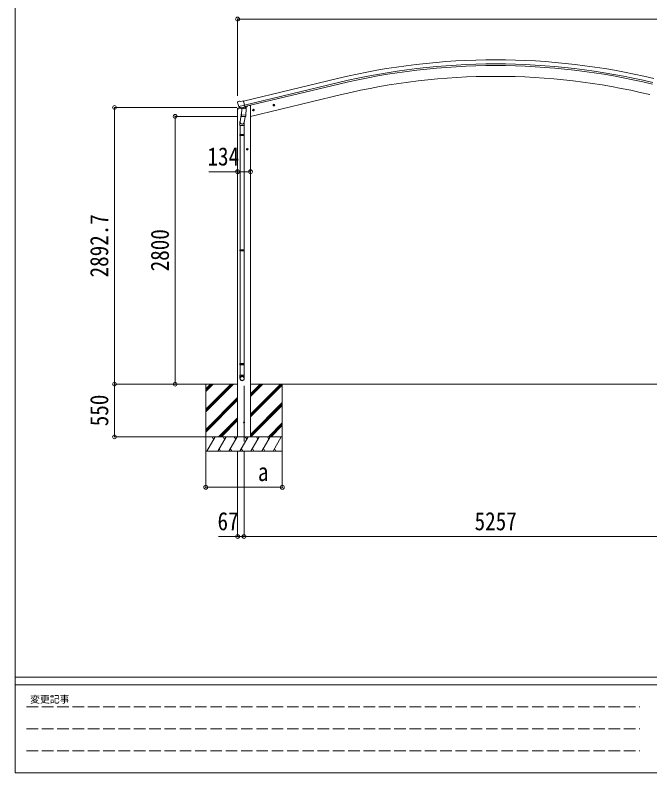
# Model space of a CAD drawing. Units: millimetres at full size, sheet at 1:40. Extents: x -11181 to 11305, y -7804 to 7716.
# Drawn here: x -11181 to -4551, y -7804 to 119 of the extents above; entities that cross this region are included whole.
import ezdxf
from ezdxf.enums import TextEntityAlignment as Align

# ---------------------------------------------------------------- set-up
doc = ezdxf.new("R2010")
doc.units = ezdxf.units.MM
doc.header["$LTSCALE"] = 40
doc.header["$PDMODE"] = 32
doc.header["$PDSIZE"] = 40
doc.linetypes.add('DASHED3', pattern=[4, 3, -1])
for name, color, linetype, lineweight in [('0-0_0', 7, 'Continuous', 9), ('0-1_本体', 4, 'Continuous', 9), ('0-2_部品', 7, 'Continuous', 9), ('0-8_PARTS2', 2, 'Continuous', 9), ('0-A_寸法', 6, 'Continuous', 9), ('F-0_240', 7, 'Continuous', 9)]:
    doc.layers.add(name, color=color, linetype=linetype, lineweight=lineweight)
doc.styles.add('ＭＳ ゴシック', font='')
doc.styles.get('ＭＳ ゴシック').set_extended_font_data('MS Gothic')

msp = doc.modelspace()

# ---------------------------------------------------------------- linework, layer by layer
at = {"layer": '0-0_0'}
for p, q in [((-8856.89, -3739.41), (-9369.1, -3739.42)), ((-9189.89, -3739.41), (-9189.89, -4439.41)), ((-9189.89, -4000.14), (-8929.16, -3739.41)), ((-9189.89, -4014.28), (-8915.01, -3739.41)), ((-9189.89, -4028.43), (-8900.87, -3739.41)), ((-9189.89, -3816.3), (-9113, -3739.41)), ((-9189.89, -3802.15), (-9127.15, -3739.41)), ((-9189.89, -3788.01), (-9141.28, -3739.41)), ((-8722.89, -4053.64), (-8408.66, -3739.41)), ((-8722.89, -4067.78), (-8394.51, -3739.41)), ((-8722.89, -3869.8), (-8592.5, -3739.41)), ((-8722.89, -3855.65), (-8606.65, -3739.41)), ((-8722.89, -3841.51), (-8620.79, -3739.41)), ((-8722.89, -3739.41), (-3600.07, -3739.41)), ((-8722.89, -4081.93), (-8389.89, -3748.93)), ((-8389.89, -3739.41), (-8389.89, -4439.41)), ((-9189.89, -4212.27), (-8856.89, -3879.28)), ((-9189.89, -4226.42), (-8856.89, -3893.42)), ((-9189.89, -4240.56), (-8856.89, -3907.56)), ((-8722.89, -4265.77), (-8389.89, -3932.78)), ((-8722.89, -4279.91), (-8389.89, -3946.92)), ((-8718.24, -4289.41), (-8389.89, -3961.06)), ((-9054.9, -4289.41), (-8856.89, -4091.41)), ((-9040.75, -4289.41), (-8856.89, -4105.55)), ((-9026.61, -4289.41), (-8856.89, -4119.69)), ((-8534.4, -4289.41), (-8389.89, -4144.91)), ((-8520.25, -4289.41), (-8389.89, -4159.05)), ((-8506.11, -4289.41), (-8389.89, -4173.19)), ((-8389.89, -4289.41), (-9189.89, -4289.41)), ((-9179.6, -4439.41), (-9093, -4289.41)), ((-9108, -4315.4), (-9123, -4289.41)), ((-9064.13, -4439.41), (-8977.53, -4289.41)), ((-8992.53, -4315.4), (-9007.53, -4289.41)), ((-8948.66, -4439.41), (-8862.06, -4289.41)), ((-8877.06, -4315.4), (-8892.06, -4289.41)), ((-8722.89, -4289.41), (-8856.89, -4289.41)), ((-8833.19, -4439.41), (-8746.59, -4289.41)), ((-8761.59, -4315.4), (-8776.59, -4289.41)), ((-8717.72, -4439.41), (-8631.12, -4289.41)), ((-8646.12, -4315.4), (-8661.12, -4289.41)), ((-8602.25, -4439.41), (-8515.64, -4289.41)), ((-8545.65, -4289.41), (-8530.65, -4315.4)), ((-8486.78, -4439.41), (-8400.17, -4289.41)), ((-9049.13, -4413.44), (-9034.13, -4439.41)), ((-8933.66, -4413.43), (-8918.66, -4439.41)), ((-8818.19, -4413.43), (-8803.19, -4439.41)), ((-8702.72, -4413.44), (-8687.72, -4439.41)), ((-8587.25, -4413.44), (-8572.25, -4439.41)), ((-8471.78, -4413.44), (-8456.78, -4439.41)), ((-9189.89, -4439.41), (-8389.89, -4439.41))]:
    msp.add_line(p, q, dxfattribs=at)
at = {"layer": '0-1_本体'}
for p, q in [((-7812.44, -543.04), (-8795.68, -779.09)), ((-7802.36, -585.02), (-8785.6, -821.07)), ((-7798.43, -601.38), (-8781.68, -837.41)), ((-8722.89, -939.53), (-7772.05, -711.26)), ((-8856.89, -862.69), (-8856.89, -4289.41)), ((-8722.89, -826.41), (-8735.76, -826.41)), ((-8722.89, -826.41), (-8722.89, -4289.41))]:
    msp.add_line(p, q, dxfattribs=at)
for radius in [7073, 7029.83, 7013, 6900]:
    msp.add_arc((-6161.28, -7420.61), radius, 76.5, 103.5, dxfattribs=at)
at = {"layer": '0-2_部品'}
for p, q in [((-8852.91, -786.49), (-8856.77, -792.79)), ((-8849.82, -784.24), (-8836.63, -781.08)), ((-8822.07, -783.75), (-8835.33, -781.05)), ((-8822.07, -783.75), (-8796.14, -777.53)), ((-8780.99, -840.64), (-8796.14, -777.53)), ((-8859.16, -863.29), (-8816.23, -852.98)), ((-8859.16, -856.39), (-8859.16, -863.29)), ((-8857.13, -795.07), (-8856.85, -796.22)), ((-8829.92, -847.01), (-8856.86, -853.48)), ((-8843.35, -834.8), (-8842.76, -835.64)), ((-8843.08, -835.37), (-8785.57, -821.57)), ((-8842.76, -835.64), (-8842.6, -835.79)), ((-8826.22, -850.28), (-8842.6, -835.79)), ((-8823.52, -850.85), (-8816, -849.05)), ((-8819.31, -850.6), (-8819.36, -851.35)), ((-8818.61, -852.39), (-8792.79, -858.82)), ((-8811.69, -857.73), (-8816.36, -924.57)), ((-8815.72, -849.07), (-8816, -849.05)), ((-8790.95, -843.13), (-8815.72, -849.07)), ((-8766, -860.93), (-8811.69, -857.73)), ((-8809.91, -854.55), (-8810.14, -857.84)), ((-8790.4, -843.39), (-8791.42, -858)), ((-8790.71, -842.98), (-8790.95, -843.13)), ((-8790.71, -842.98), (-8780.99, -840.64)), ((-8781.36, -839.09), (-8780.42, -839.16)), ((-8780.42, -839.16), (-8767.1, -854.48)), ((-8776.66, -843.48), (-8758.43, -839.1)), ((-8770.67, -927.76), (-8766, -860.93)), ((-8767.1, -854.48), (-8767.55, -860.82)), ((-8754.6, -830.99), (-8754.6, -834.24)), ((-8682.13, -870.67), (-8701.58, -875.34)), ((-8699.15, -874.76), (-8697.02, -867.56)), ((-8689.52, -882.73), (-8694.19, -863.28)), ((-8684.56, -871.26), (-8686.69, -878.45)), ((-8468.21, -819.32), (-8487.66, -823.98)), ((-8485.23, -823.4), (-8483.1, -816.21)), ((-8480.06, -828.85), (-8485.23, -823.4)), ((-8475.6, -831.37), (-8480.27, -811.93)), ((-8472.77, -827.09), (-8480.06, -828.85)), ((-8470.63, -819.9), (-8472.77, -827.09)), ((-8814.63, -899.8), (-8830.54, -995.97)), ((-8817.22, -937.04), (-8816.35, -924.57)), ((-8816.83, -938.39), (-8816.83, -938.39)), ((-8770.67, -927.76), (-8816.36, -924.57)), ((-8815.38, -939.17), (-8773.68, -942.09)), ((-8779.11, -941.71), (-8789.84, -1005.3)), ((-8770.69, -927.76), (-8771.58, -940.46)), ((-8693.99, -880.2), (-8699.15, -874.76)), ((-8686.69, -878.45), (-8693.99, -880.2)), ((-8786.69, -998.48), (-8786.69, -1033.13)), ((-8830.69, -1033.13), (-8830.69, -1127.13)), ((-8788.69, -1033.13), (-8788.69, -1127.13)), ((-8832.69, -1129.13), (-8831.69, -1127.13)), ((-8832.69, -1129.13), (-8832.69, -1137.13)), ((-8786.69, -1129.13), (-8832.69, -1129.13)), ((-8832.69, -1137.13), (-8831.69, -1139.13)), ((-8786.69, -1137.13), (-8832.69, -1137.13)), ((-8787.69, -1127.13), (-8831.69, -1127.13)), ((-8787.69, -1139.13), (-8831.69, -1139.13)), ((-8830.69, -1139.13), (-8830.69, -2333.47)), ((-8788.69, -1139.13), (-8788.69, -2333.47)), ((-8786.69, -1129.13), (-8787.69, -1127.13)), ((-8786.69, -1137.13), (-8787.69, -1139.13)), ((-8786.69, -1129.13), (-8786.69, -1137.13)), ((-8746.49, -1282.92), (-8766.49, -1282.92)), ((-8763.99, -1282.92), (-8760.24, -1276.42)), ((-8760.24, -1289.42), (-8763.99, -1282.92)), ((-8752.73, -1289.42), (-8760.24, -1289.42)), ((-8756.49, -1292.92), (-8756.49, -1272.92)), ((-8748.98, -1282.92), (-8752.73, -1289.42)), ((-8832.69, -2335.47), (-8831.69, -2333.47)), ((-8832.69, -2335.47), (-8832.69, -2343.47)), ((-8786.69, -2335.47), (-8832.69, -2335.47)), ((-8832.69, -2343.47), (-8831.69, -2345.47)), ((-8786.69, -2343.47), (-8832.69, -2343.47)), ((-8787.69, -2333.47), (-8831.69, -2333.47)), ((-8787.69, -2345.47), (-8831.69, -2345.47)), ((-8830.69, -2345.47), (-8830.69, -3523.51)), ((-8788.69, -2345.47), (-8788.69, -3523.51)), ((-8786.69, -2335.47), (-8787.69, -2333.47)), ((-8786.69, -2343.47), (-8787.69, -2345.47)), ((-8786.69, -2335.47), (-8786.69, -2343.47)), ((-8832.69, -3525.51), (-8831.69, -3523.51)), ((-8832.69, -3525.51), (-8832.69, -3533.51)), ((-8786.69, -3525.51), (-8832.69, -3525.51)), ((-8832.69, -3533.51), (-8831.69, -3535.51)), ((-8786.69, -3533.51), (-8832.69, -3533.51)), ((-8787.69, -3523.51), (-8831.69, -3523.51)), ((-8787.69, -3535.51), (-8831.69, -3535.51)), ((-8830.69, -3535.51), (-8830.69, -3645.51)), ((-8788.69, -3535.51), (-8788.69, -3645.51)), ((-8786.69, -3525.51), (-8787.69, -3523.51)), ((-8786.69, -3533.51), (-8787.69, -3535.51)), ((-8786.69, -3525.51), (-8786.69, -3533.51)), ((-8786.69, -3645.51), (-8832.69, -3645.51)), ((-8832.69, -3679.65), (-8832.69, -3645.51)), ((-8786.69, -3679.65), (-8786.69, -3645.51))]:
    msp.add_line(p, q, dxfattribs=at)
for points in [[(-8822.68, -850.74), (-8821.15, -850.38), (-8784.45, -841.57), (-8782.92, -841.2)], [(-8697.02, -867.56), (-8689.72, -865.81), (-8684.56, -871.26)], [(-8483.1, -816.21), (-8475.8, -814.45), (-8470.63, -819.9)], [(-8786.69, -1033.13), (-8832.69, -1033.13), (-8832.69, -998.78)], [(-8760.24, -1276.42), (-8752.73, -1276.42), (-8748.98, -1282.92)]]:
    msp.add_lwpolyline(points, dxfattribs=at)
for centre, radius in [((-8691.85, -873.01), 8.5), ((-8691.85, -873.01), 7.7), ((-8691.85, -873.01), 6.5), ((-8477.93, -821.65), 8.5), ((-8477.93, -821.65), 7.7), ((-8477.93, -821.65), 6.5), ((-8756.49, -1282.92), 8.5), ((-8756.49, -1282.92), 7.7), ((-8756.49, -1282.92), 6.5)]:
    msp.add_circle(centre, radius, dxfattribs=at)
at = {"layer": '0-2_部品', "color": 4}
msp.add_circle((-8789.69, -4139.41), 5, dxfattribs=at)
at = {"layer": '0-2_部品'}
for centre, radius, start, end in [((-8848.65, -789.1), 5, 103.5, 148.5), ((-8835.93, -783.99), 3, 78.5, 103.5), ((-8856.16, -856.39), 3, 103.5, 180), ((-8660.05, -748.97), 202.4, 193.5, 205.09125), ((-8822.8, -850.26), 0.5, 248.23754, 283.5), ((-8819.81, -850.57), 0.5, 356, 103.5), ((-8818.37, -851.42), 1, 176, 256), ((-8792.44, -857.85), 1.03, 250.03897, 351.96569), ((-8789.8, -843.47), 0.604, 100.59842, 172.20595), ((-8783.03, -840.71), 0.5, 283.5, 318.76246), ((-8759.6, -834.24), 5, 283.5, 0), ((-8815.28, -937.21), 1.95, 175.04017, 217.47766), ((-8815.24, -937.18), 2, 217.40962, 266), ((-8773.54, -940.09), 2, 266, 349.46843), ((-8802.69, -998.78), 30, 177.45142, 180)]:
    msp.add_arc(centre, radius, start, end, dxfattribs=at)
for centre, major_axis, ratio, start_param, end_param in [((-8854.21, -794.35), (-1.57, -2.57), 0.99628, 4.712389, 5.4996506), ((-8824.24, -848.03), (-0.73, -2.92), 0.997631, 5.8041905, 6.6006116), ((-8824.18, -847.8), (2.63, 3.16), 0.650902, 4.0958226, 4.1686332), ((-8824.21, -847.93), (-0.73, -2.92), 0.997631, 0.3902369, 0.4789948), ((-8809.69, -998.48), (23, 0), 0.996195, 2.5560258, 6.5663028), ((-8809.69, -998.48), (21, 0), 0.996195, 2.9349147, 5.9512394), ((-8809.69, -3677.91), (-23, 0), 0.996195, 3.1415927, 6.2831853), ((-8809.69, -3679.65), (-23, 0), 0.996195, 3.1415927, 6.2831853), ((-8809.69, -3679.65), (0, -23.43), 0.981806, 4.712389, 7.8539816)]:
    msp.add_ellipse(centre, major_axis=major_axis, ratio=ratio, start_param=start_param, end_param=end_param, dxfattribs=at)
msp.add_ellipse((-8809.69, -3679.65), major_axis=(21, 0), ratio=0.996195, dxfattribs=at)
at = {"layer": '0-8_PARTS2', "color": 6}
msp.add_line((-8857.19, 78.12), (-3465.17, 78.12), dxfattribs=at)
at = {"layer": '0-8_PARTS2'}
msp.add_line((-8789.69, -4340.35), (-8789.69, -3756.4), dxfattribs=at)
at = {"layer": '0-A_寸法'}
for p, q in [((-8857.19, 78.12), (-8857.19, -724.22)), ((-10142.97, -846.71), (-8864.14, -846.71)), ((-10142.97, -3739.42), (-10142.97, -846.71)), ((-9509.26, -939.43), (-8864.14, -939.43)), ((-9509.26, -3739.42), (-9509.26, -939.43)), ((-8856.69, -1518.17), (-9156.69, -1518.17)), ((-8722.69, -1518.17), (-8856.69, -1518.17)), ((-10142.97, -3739.42), (-9193.95, -3739.42)), ((-10142.97, -3739.42), (-9196.7, -3739.42)), ((-10142.97, -3739.42), (-10142.97, -4289.41)), ((-9509.26, -3739.42), (-9196.7, -3739.42)), ((-10142.97, -4289.41), (-9194.98, -4289.41)), ((-9189.69, -4817.32), (-9189.69, -4442.91)), ((-8856.69, -5332.3), (-8856.69, -4442.91)), ((-8789.69, -5332.3), (-8789.69, -4442.91)), ((-8389.69, -4817.32), (-8389.69, -4442.91)), ((-9189.69, -4817.32), (-8389.69, -4817.32)), ((-8856.69, -5332.3), (-9056.69, -5332.3)), ((-8856.69, -5332.3), (-8789.69, -5332.3)), ((-8789.69, -5332.3), (-3532.67, -5332.3))]:
    msp.add_line(p, q, dxfattribs=at)
for p in [(-8857.19, 78.12), (-10142.97, -846.71), (-9509.26, -939.43), (-8856.69, -1518.17), (-8722.69, -1518.17), (-10142.97, -3739.42), (-9509.26, -3739.42), (-10142.97, -4289.41), (-9189.69, -4817.32), (-8389.69, -4817.32), (-8856.69, -5332.3), (-8789.69, -5332.3)]:
    msp.add_point(p, dxfattribs=at)
at = {"layer": 'F-0_240', "color": 5}
for p, q in [((-11180.61, 7716.46), (-11180.61, -7803.54)), ((-11180.61, -6803.54), (10739.39, -6803.54)), ((-11180.61, -6883.54), (7183.72, -6883.54)), ((-11180.61, -7803.54), (10739.39, -7803.54))]:
    msp.add_line(p, q, dxfattribs=at)
at = {"layer": 'F-0_240', "color": 4, "linetype": 'DASHED3'}
for p, q in [((-11060.61, -7113.54), (-4656.28, -7113.54)), ((-11060.61, -7343.54), (-4656.28, -7343.54)), ((-11060.61, -7573.54), (-4656.28, -7573.54))]:
    msp.add_line(p, q, dxfattribs=at)

# ---------------------------------------------------------------- texts
at = {"layer": '0-A_寸法', "color": 7, "style": 'ＭＳ ゴシック', "width": 0.85}
for s, p in [('134', (-9171.69, -1510.17)), ('a', (-8644.69, -4809.32)), ('67', (-9066.69, -5324.3)), ('5257', (-6381.18, -5324.3))]:
    msp.add_text(s, height=190.6, dxfattribs=at).set_placement(p, align=Align.BOTTOM_LEFT)
for s, p in [('2892.7', (-10150.97, -2623.07)), ('2800', (-9517.26, -2559.43)), ('550', (-10150.97, -4179.42))]:
    msp.add_text(s, height=190.6, rotation=90, dxfattribs=at).set_placement(p, align=Align.BOTTOM_LEFT)
at = {"layer": 'F-0_240', "style": 'ＭＳ ゴシック'}
msp.add_text('変更記事', height=73.31, dxfattribs=at).set_placement((-11024.31, -7093.54), align=Align.BOTTOM_LEFT)

doc.saveas('drawing.dxf')
